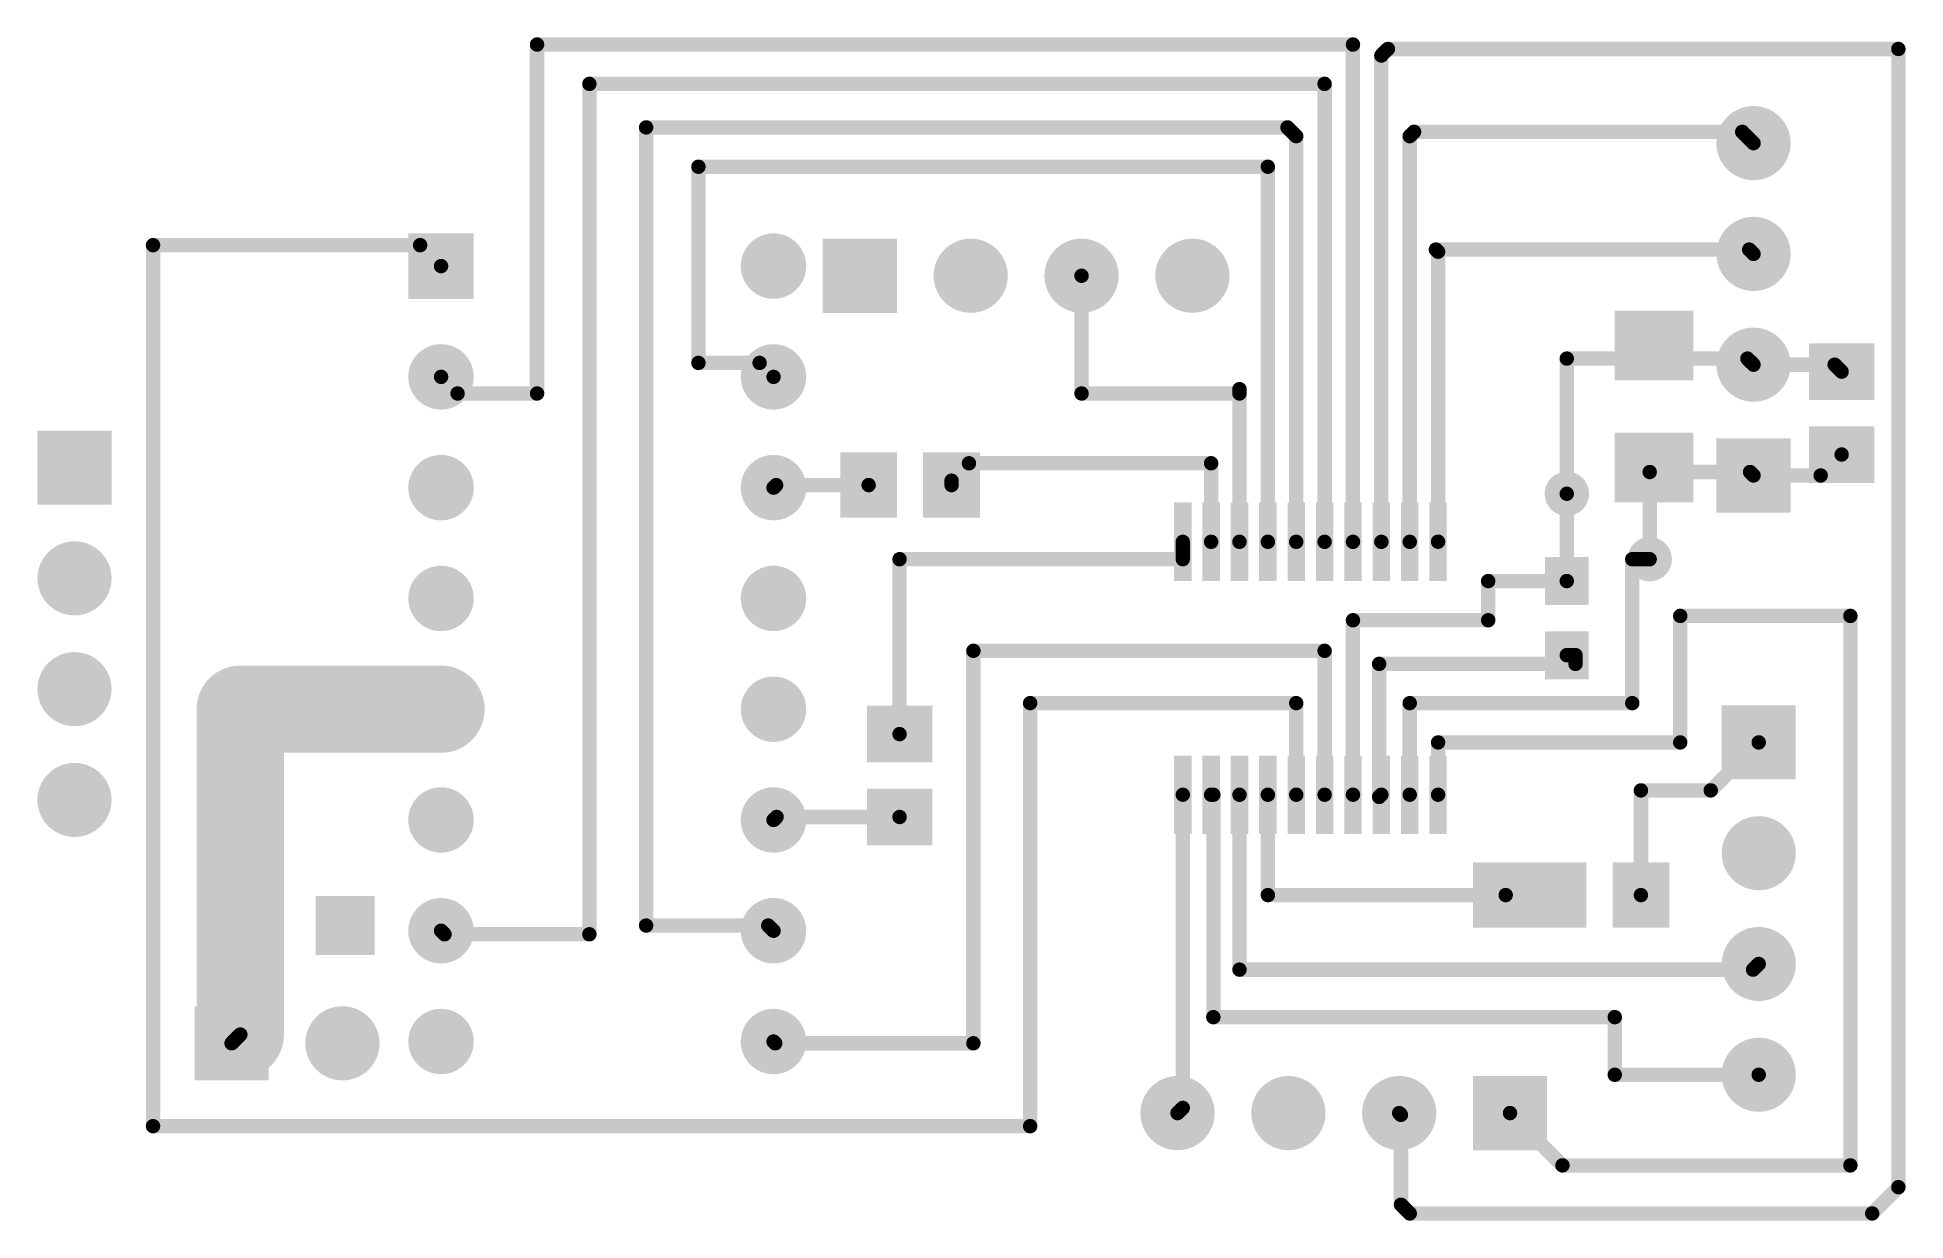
# Model space of a CAD drawing. Extents: x 0.07 to 1.75, y 0.01 to 1.08.
import ezdxf

# ---------------------------------------------------------------- set-up
doc = ezdxf.new("R2010")
doc.units = 0
doc.layers.add('Top', color=5, linetype='CONTINUOUS')

msp = doc.modelspace()

# ---------------------------------------------------------------- linework, layer by layer
at = {"layer": 'Top', "linetype": 'CONTINUOUS'}
for points, const_width in [([(1.2535, 1.0709), (0.5173, 1.0709)], 0.013), ([(0.5173, 1.0709), (0.5173, 0.7559)], 0.013), ([(1.2535, 0.622), (1.2535, 1.0709)], 0.013), ([(1.2791, 1.061), (1.285, 1.0669)], 0.013), ([(1.2791, 0.622), (1.2791, 1.061)], 0.013), ([(1.285, 1.0669), (1.7457, 1.0669)], 0.013), ([(1.7457, 1.0669), (1.7457, 0.0394)], 0.013), ([(1.228, 1.0354), (0.5646, 1.0354)], 0.013), ([(0.5646, 1.0354), (0.5646, 0.2677)], 0.013), ([(1.228, 0.622), (1.228, 1.0354)], 0.013), ([(1.1945, 0.9961), (0.6157, 0.9961)], 0.013), ([(0.6157, 0.9961), (0.6157, 0.2756)], 0.013), ([(1.2024, 0.9882), (1.1945, 0.9961)], 0.013), ([(1.2024, 0.622), (1.2024, 0.9882)], 0.013), ([(1.3047, 0.9882), (1.3087, 0.9921)], 0.013), ([(1.3047, 0.622), (1.3047, 0.9882)], 0.013), ([(1.3087, 0.9921), (1.6047, 0.9921)], 0.013), ([(1.6047, 0.9921), (1.615, 0.9819)], 0.013), ([(1.1768, 0.9606), (0.663, 0.9606)], 0.013), ([(0.663, 0.9606), (0.663, 0.7835)], 0.013), ([(1.1768, 0.622), (1.1768, 0.9606)], 0.013), ([(0.1709, 0.0945), (0.1709, 0.8898)], 0.013), ([(0.1709, 0.8898), (0.4118, 0.8898)], 0.013), ([(0.4118, 0.8898), (0.4307, 0.8709)], 0.013), ([(1.3303, 0.8839), (1.3283, 0.8858)], 0.013), ([(1.3283, 0.8858), (1.611, 0.8858)], 0.013), ([(1.3303, 0.6221), (1.3303, 0.8839)], 0.013), ([(1.611, 0.8858), (1.615, 0.8819)], 0.013), ([(1.0087, 0.8622), (1.0087, 0.7559)], 0.013), ([(1.4465, 0.6654), (1.4465, 0.7874)], 0.013), ([(1.4465, 0.7874), (1.6094, 0.7874)], 0.013), ([(1.6094, 0.7874), (1.615, 0.7819)], 0.013), ([(0.4457, 0.7559), (0.4307, 0.7709)], 0.013), ([(0.663, 0.7835), (0.7181, 0.7835)], 0.013), ([(0.7181, 0.7835), (0.7307, 0.7709)], 0.013), ([(1.615, 0.7819), (1.6882, 0.7819)], 0.013), ([(1.6882, 0.7819), (1.6945, 0.7756)], 0.013), ([(0.5173, 0.7559), (0.4457, 0.7559)], 0.013), ([(1.0087, 0.7559), (1.1512, 0.7559)], 0.013), ([(1.1512, 0.7559), (1.1512, 0.7598)], 0.013), ([(1.1512, 0.622), (1.1512, 0.7559)], 0.013), ([(0.9071, 0.6929), (0.8913, 0.6772)], 0.013), ([(1.1256, 0.6929), (0.9071, 0.6929)], 0.013), ([(1.1256, 0.622), (1.1256, 0.6929)], 0.013), ([(1.5213, 0.6063), (1.5213, 0.685)], 0.013), ([(1.5213, 0.685), (1.6118, 0.685)], 0.013), ([(1.6118, 0.685), (1.615, 0.6819)], 0.013), ([(1.6756, 0.6819), (1.6945, 0.7008)], 0.013), ([(0.7331, 0.6732), (0.7307, 0.6709)], 0.013), ([(0.8165, 0.6732), (0.7331, 0.6732)], 0.013), ([(0.8165, 0.6732), (0.8165, 0.6732)], 0.013), ([(0.8913, 0.6772), (0.8913, 0.6732)], 0.013), ([(1.615, 0.6819), (1.6756, 0.6819)], 0.013), ([(1.4465, 0.5866), (1.4465, 0.6654)], 0.013), ([(1.1, 0.6063), (1.1, 0.622)], 0.013), ([(0.8445, 0.4484), (0.8445, 0.6063)], 0.013), ([(0.8445, 0.6063), (1.1, 0.6063)], 0.013), ([(1.5213, 0.6063), (1.5055, 0.6063)], 0.013), ([(1.5055, 0.6063), (1.5055, 0.4764)], 0.013), ([(1.3756, 0.5512), (1.3756, 0.5866)], 0.013), ([(1.3756, 0.5866), (1.4465, 0.5866)], 0.013), ([(1.2535, 0.3937), (1.2535, 0.5512)], 0.013), ([(1.2535, 0.5512), (1.3756, 0.5512)], 0.013), ([(1.5488, 0.4409), (1.5488, 0.5551)], 0.013), ([(1.5488, 0.5551), (1.7024, 0.5551)], 0.013), ([(1.7024, 0.5551), (1.7024, 0.0591)], 0.013), ([(1.228, 0.5236), (0.911, 0.5236)], 0.013), ([(0.911, 0.5236), (0.911, 0.1693)], 0.013), ([(1.228, 0.3937), (1.228, 0.5236)], 0.013), ([(1.4465, 0.5197), (1.4543, 0.5197)], 0.013), ([(1.4543, 0.5197), (1.4543, 0.5118)], 0.013), ([(0.4307, 0.4709), (0.2496, 0.4709)], 0.0787), ([(0.2496, 0.4709), (0.2496, 0.1772)], 0.0787), ([(1.4543, 0.5118), (1.2772, 0.5118)], 0.013), ([(1.2772, 0.5118), (1.2772, 0.3917)], 0.013), ([(1.2024, 0.4764), (0.9622, 0.4764)], 0.013), ([(0.9622, 0.4764), (0.9622, 0.0945)], 0.013), ([(1.2024, 0.3937), (1.2024, 0.4764)], 0.013), ([(1.5055, 0.4764), (1.3047, 0.4764)], 0.013), ([(1.3047, 0.4764), (1.3047, 0.3937)], 0.013), ([(1.3303, 0.3937), (1.3303, 0.4409)], 0.013), ([(1.3303, 0.4409), (1.5488, 0.4409)], 0.013), ([(1.5764, 0.3976), (1.6197, 0.4409)], 0.013), ([(1.1, 0.3937), (1.1, 0.111)], 0.013), ([(1.1256, 0.3937), (1.1276, 0.3937)], 0.013), ([(1.1276, 0.3937), (1.1276, 0.1929)], 0.013), ([(1.1512, 0.3937), (1.1512, 0.2358)], 0.013), ([(1.1768, 0.3937), (1.1768, 0.3031)], 0.013), ([(1.2772, 0.3917), (1.2791, 0.3937)], 0.013), ([(1.5134, 0.3031), (1.5134, 0.3976)], 0.013), ([(1.5134, 0.3976), (1.5764, 0.3976)], 0.013), ([(0.7335, 0.3736), (0.7307, 0.3709)], 0.013), ([(0.8445, 0.3736), (0.7335, 0.3736)], 0.013), ([(1.1768, 0.3031), (1.3913, 0.3031)], 0.013), ([(0.4339, 0.2677), (0.4307, 0.2709)], 0.013), ([(0.5646, 0.2677), (0.4339, 0.2677)], 0.013), ([(0.6157, 0.2756), (0.726, 0.2756)], 0.013), ([(0.726, 0.2756), (0.7307, 0.2709)], 0.013), ([(1.1512, 0.2358), (1.6146, 0.2358)], 0.013), ([(1.6146, 0.2358), (1.6197, 0.2409)], 0.013), ([(1.1276, 0.1929), (1.4898, 0.1929)], 0.013), ([(1.4898, 0.1929), (1.4898, 0.1409)], 0.013), ([(0.2496, 0.1772), (0.2417, 0.1693)], 0.013), ([(0.7323, 0.1693), (0.7307, 0.1709)], 0.013), ([(0.911, 0.1693), (0.7323, 0.1693)], 0.013), ([(1.4898, 0.1409), (1.6197, 0.1409)], 0.013), ([(1.1, 0.111), (1.0953, 0.1063)], 0.013), ([(1.2969, 0.1047), (1.2953, 0.1063)], 0.013), ([(1.2969, 0.0236), (1.2969, 0.1047)], 0.013), ([(1.4425, 0.0591), (1.3953, 0.1063)], 0.013), ([(0.9622, 0.0945), (0.1709, 0.0945)], 0.013), ([(1.7024, 0.0591), (1.4425, 0.0591)], 0.013), ([(1.7457, 0.0394), (1.722, 0.0157)], 0.013), ([(1.3047, 0.0157), (1.2969, 0.0236)], 0.013), ([(1.722, 0.0157), (1.3047, 0.0157)], 0.013)]:
    msp.add_lwpolyline(points, dxfattribs=dict(at, const_width=const_width))
for points, const_width in [([(0.5141, 1.0709, 1), (0.5206, 1.0709, 1), (0.5141, 1.0709, 1)], 0.0065), ([(0.5141, 1.0709, 1), (0.5206, 1.0709, 1), (0.5141, 1.0709, 1)], 0.0065), ([(1.2503, 1.0709, 1), (1.2568, 1.0709, 1), (1.2503, 1.0709, 1)], 0.0065), ([(1.2503, 1.0709, 1), (1.2568, 1.0709, 1), (1.2503, 1.0709, 1)], 0.0065), ([(1.2759, 1.061, 1), (1.2824, 1.061, 1), (1.2759, 1.061, 1)], 0.0065), ([(1.2759, 1.061, 1), (1.2824, 1.061, 1), (1.2759, 1.061, 1)], 0.0065), ([(1.2818, 1.0669, 1), (1.2883, 1.0669, 1), (1.2818, 1.0669, 1)], 0.0065), ([(1.2818, 1.0669, 1), (1.2883, 1.0669, 1), (1.2818, 1.0669, 1)], 0.0065), ([(1.7424, 1.0669, 1), (1.7489, 1.0669, 1), (1.7424, 1.0669, 1)], 0.0065), ([(1.7424, 1.0669, 1), (1.7489, 1.0669, 1), (1.7424, 1.0669, 1)], 0.0065), ([(0.5613, 1.0354, 1), (0.5678, 1.0354, 1), (0.5613, 1.0354, 1)], 0.0065), ([(0.5613, 1.0354, 1), (0.5678, 1.0354, 1), (0.5613, 1.0354, 1)], 0.0065), ([(1.2247, 1.0354, 1), (1.2312, 1.0354, 1), (1.2247, 1.0354, 1)], 0.0065), ([(1.2247, 1.0354, 1), (1.2312, 1.0354, 1), (1.2247, 1.0354, 1)], 0.0065), ([(1.6317, 0.9819, 1), (1.5982, 0.9819, 1), (1.6317, 0.9819, 1)], 0.0335), ([(0.6125, 0.9961, 1), (0.619, 0.9961, 1), (0.6125, 0.9961, 1)], 0.0065), ([(0.6125, 0.9961, 1), (0.619, 0.9961, 1), (0.6125, 0.9961, 1)], 0.0065), ([(1.1912, 0.9961, 1), (1.1977, 0.9961, 1), (1.1912, 0.9961, 1)], 0.0065), ([(1.1912, 0.9961, 1), (1.1977, 0.9961, 1), (1.1912, 0.9961, 1)], 0.0065), ([(1.1991, 0.9882, 1), (1.2056, 0.9882, 1), (1.1991, 0.9882, 1)], 0.0065), ([(1.1991, 0.9882, 1), (1.2056, 0.9882, 1), (1.1991, 0.9882, 1)], 0.0065), ([(1.3015, 0.9882, 1), (1.308, 0.9882, 1), (1.3015, 0.9882, 1)], 0.0065), ([(1.3015, 0.9882, 1), (1.308, 0.9882, 1), (1.3015, 0.9882, 1)], 0.0065), ([(1.3054, 0.9921, 1), (1.3119, 0.9921, 1), (1.3054, 0.9921, 1)], 0.0065), ([(1.3054, 0.9921, 1), (1.3119, 0.9921, 1), (1.3054, 0.9921, 1)], 0.0065), ([(1.6015, 0.9921, 1), (1.608, 0.9921, 1), (1.6015, 0.9921, 1)], 0.0065), ([(1.6015, 0.9921, 1), (1.608, 0.9921, 1), (1.6015, 0.9921, 1)], 0.0065), ([(1.6117, 0.9819, 1), (1.6182, 0.9819, 1), (1.6117, 0.9819, 1)], 0.0065), ([(0.6597, 0.9606, 1), (0.6662, 0.9606, 1), (0.6597, 0.9606, 1)], 0.0065), ([(0.6597, 0.9606, 1), (0.6662, 0.9606, 1), (0.6597, 0.9606, 1)], 0.0065), ([(1.1735, 0.9606, 1), (1.18, 0.9606, 1), (1.1735, 0.9606, 1)], 0.0065), ([(1.1735, 0.9606, 1), (1.18, 0.9606, 1), (1.1735, 0.9606, 1)], 0.0065), ([(1.6317, 0.8819, 1), (1.5982, 0.8819, 1), (1.6317, 0.8819, 1)], 0.0335), ([(0.1676, 0.8898, 1), (0.1741, 0.8898, 1), (0.1676, 0.8898, 1)], 0.0065), ([(0.1676, 0.8898, 1), (0.1741, 0.8898, 1), (0.1676, 0.8898, 1)], 0.0065), ([(0.4086, 0.8898, 1), (0.4151, 0.8898, 1), (0.4086, 0.8898, 1)], 0.0065), ([(0.4086, 0.8898, 1), (0.4151, 0.8898, 1), (0.4086, 0.8898, 1)], 0.0065), ([(0.7455, 0.8709, 1), (0.7159, 0.8709, 1), (0.7455, 0.8709, 1)], 0.0295), ([(0.9254, 0.8622, 1), (0.8919, 0.8622, 1), (0.9254, 0.8622, 1)], 0.0335), ([(1.0254, 0.8622, 1), (0.9919, 0.8622, 1), (1.0254, 0.8622, 1)], 0.0335), ([(1.1254, 0.8622, 1), (1.0919, 0.8622, 1), (1.1254, 0.8622, 1)], 0.0335), ([(0.4275, 0.8709, 1), (0.434, 0.8709, 1), (0.4275, 0.8709, 1)], 0.0065), ([(1.3251, 0.8858, 1), (1.3316, 0.8858, 1), (1.3251, 0.8858, 1)], 0.0065), ([(1.3251, 0.8858, 1), (1.3316, 0.8858, 1), (1.3251, 0.8858, 1)], 0.0065), ([(1.3271, 0.8839, 1), (1.3336, 0.8839, 1), (1.3271, 0.8839, 1)], 0.0065), ([(1.3271, 0.8839, 1), (1.3336, 0.8839, 1), (1.3271, 0.8839, 1)], 0.0065), ([(1.6078, 0.8858, 1), (1.6143, 0.8858, 1), (1.6078, 0.8858, 1)], 0.0065), ([(1.6078, 0.8858, 1), (1.6143, 0.8858, 1), (1.6078, 0.8858, 1)], 0.0065), ([(1.6117, 0.8819, 1), (1.6182, 0.8819, 1), (1.6117, 0.8819, 1)], 0.0065), ([(1.0054, 0.8622, 1), (1.0119, 0.8622, 1), (1.0054, 0.8622, 1)], 0.0065), ([(1.6317, 0.7819, 1), (1.5982, 0.7819, 1), (1.6317, 0.7819, 1)], 0.0335), ([(0.4455, 0.7709, 1), (0.4159, 0.7709, 1), (0.4455, 0.7709, 1)], 0.0295), ([(0.7455, 0.7709, 1), (0.7159, 0.7709, 1), (0.7455, 0.7709, 1)], 0.0295), ([(1.4432, 0.7874, 1), (1.4497, 0.7874, 1), (1.4432, 0.7874, 1)], 0.0065), ([(1.4432, 0.7874, 1), (1.4497, 0.7874, 1), (1.4432, 0.7874, 1)], 0.0065), ([(1.6062, 0.7874, 1), (1.6127, 0.7874, 1), (1.6062, 0.7874, 1)], 0.0065), ([(1.6062, 0.7874, 1), (1.6127, 0.7874, 1), (1.6062, 0.7874, 1)], 0.0065), ([(0.4275, 0.7709, 1), (0.434, 0.7709, 1), (0.4275, 0.7709, 1)], 0.0065), ([(0.6597, 0.7835, 1), (0.6662, 0.7835, 1), (0.6597, 0.7835, 1)], 0.0065), ([(0.6597, 0.7835, 1), (0.6662, 0.7835, 1), (0.6597, 0.7835, 1)], 0.0065), ([(0.7149, 0.7835, 1), (0.7214, 0.7835, 1), (0.7149, 0.7835, 1)], 0.0065), ([(0.7149, 0.7835, 1), (0.7214, 0.7835, 1), (0.7149, 0.7835, 1)], 0.0065), ([(0.7275, 0.7709, 1), (0.734, 0.7709, 1), (0.7275, 0.7709, 1)], 0.0065), ([(1.6117, 0.7819, 1), (1.6182, 0.7819, 1), (1.6117, 0.7819, 1)], 0.0065), ([(1.6117, 0.7819, 1), (1.6182, 0.7819, 1), (1.6117, 0.7819, 1)], 0.0065), ([(1.6849, 0.7819, 1), (1.6914, 0.7819, 1), (1.6849, 0.7819, 1)], 0.0065), ([(1.6849, 0.7819, 1), (1.6914, 0.7819, 1), (1.6849, 0.7819, 1)], 0.0065), ([(1.6912, 0.7756, 1), (1.6977, 0.7756, 1), (1.6912, 0.7756, 1)], 0.0065), ([(0.4424, 0.7559, 1), (0.4489, 0.7559, 1), (0.4424, 0.7559, 1)], 0.0065), ([(0.4424, 0.7559, 1), (0.4489, 0.7559, 1), (0.4424, 0.7559, 1)], 0.0065), ([(0.5141, 0.7559, 1), (0.5206, 0.7559, 1), (0.5141, 0.7559, 1)], 0.0065), ([(0.5141, 0.7559, 1), (0.5206, 0.7559, 1), (0.5141, 0.7559, 1)], 0.0065), ([(1.0054, 0.7559, 1), (1.0119, 0.7559, 1), (1.0054, 0.7559, 1)], 0.0065), ([(1.0054, 0.7559, 1), (1.0119, 0.7559, 1), (1.0054, 0.7559, 1)], 0.0065), ([(1.1479, 0.7598, 1), (1.1544, 0.7598, 1), (1.1479, 0.7598, 1)], 0.0065), ([(1.1479, 0.7559, 1), (1.1544, 0.7559, 1), (1.1479, 0.7559, 1)], 0.0065), ([(1.1479, 0.7559, 1), (1.1544, 0.7559, 1), (1.1479, 0.7559, 1)], 0.0065), ([(1.1479, 0.7559, 1), (1.1544, 0.7559, 1), (1.1479, 0.7559, 1)], 0.0065), ([(0.4455, 0.6709, 1), (0.4159, 0.6709, 1), (0.4455, 0.6709, 1)], 0.0295), ([(0.7455, 0.6709, 1), (0.7159, 0.6709, 1), (0.7455, 0.6709, 1)], 0.0295), ([(0.9038, 0.6929, 1), (0.9103, 0.6929, 1), (0.9038, 0.6929, 1)], 0.0065), ([(0.9038, 0.6929, 1), (0.9103, 0.6929, 1), (0.9038, 0.6929, 1)], 0.0065), ([(1.1223, 0.6929, 1), (1.1288, 0.6929, 1), (1.1223, 0.6929, 1)], 0.0065), ([(1.1223, 0.6929, 1), (1.1288, 0.6929, 1), (1.1223, 0.6929, 1)], 0.0065), ([(1.518, 0.685, 1), (1.5245, 0.685, 1), (1.518, 0.685, 1)], 0.0065), ([(1.518, 0.685, 1), (1.5245, 0.685, 1), (1.518, 0.685, 1)], 0.0065), ([(1.6086, 0.685, 1), (1.6151, 0.685, 1), (1.6086, 0.685, 1)], 0.0065), ([(1.6086, 0.685, 1), (1.6151, 0.685, 1), (1.6086, 0.685, 1)], 0.0065), ([(1.6912, 0.7008, 1), (1.6977, 0.7008, 1), (1.6912, 0.7008, 1)], 0.0065), ([(0.7275, 0.6709, 1), (0.734, 0.6709, 1), (0.7275, 0.6709, 1)], 0.0065), ([(0.7298, 0.6732, 1), (0.7363, 0.6732, 1), (0.7298, 0.6732, 1)], 0.0065), ([(0.7298, 0.6732, 1), (0.7363, 0.6732, 1), (0.7298, 0.6732, 1)], 0.0065), ([(0.8133, 0.6732, 1), (0.8198, 0.6732, 1), (0.8133, 0.6732, 1)], 0.0065), ([(0.8133, 0.6732, 1), (0.8198, 0.6732, 1), (0.8133, 0.6732, 1)], 0.0065), ([(0.8881, 0.6772, 1), (0.8946, 0.6772, 1), (0.8881, 0.6772, 1)], 0.0065), ([(0.8881, 0.6772, 1), (0.8946, 0.6772, 1), (0.8881, 0.6772, 1)], 0.0065), ([(0.8881, 0.6732, 1), (0.8946, 0.6732, 1), (0.8881, 0.6732, 1)], 0.0065), ([(1.4565, 0.6654, 1), (1.4365, 0.6654, 1), (1.4565, 0.6654, 1)], 0.02), ([(1.6117, 0.6819, 1), (1.6182, 0.6819, 1), (1.6117, 0.6819, 1)], 0.0065), ([(1.6117, 0.6819, 1), (1.6182, 0.6819, 1), (1.6117, 0.6819, 1)], 0.0065), ([(1.6723, 0.6819, 1), (1.6788, 0.6819, 1), (1.6723, 0.6819, 1)], 0.0065), ([(1.6723, 0.6819, 1), (1.6788, 0.6819, 1), (1.6723, 0.6819, 1)], 0.0065), ([(1.4432, 0.6654, 1), (1.4497, 0.6654, 1), (1.4432, 0.6654, 1)], 0.0065), ([(1.4432, 0.6654, 1), (1.4497, 0.6654, 1), (1.4432, 0.6654, 1)], 0.0065), ([(1.0968, 0.622, 1), (1.1032, 0.622, 1), (1.0968, 0.622, 1)], 0.0065), ([(1.1223, 0.622, 1), (1.1288, 0.622, 1), (1.1223, 0.622, 1)], 0.0065), ([(1.1479, 0.622, 1), (1.1544, 0.622, 1), (1.1479, 0.622, 1)], 0.0065), ([(1.1735, 0.622, 1), (1.18, 0.622, 1), (1.1735, 0.622, 1)], 0.0065), ([(1.1991, 0.622, 1), (1.2056, 0.622, 1), (1.1991, 0.622, 1)], 0.0065), ([(1.2247, 0.622, 1), (1.2312, 0.622, 1), (1.2247, 0.622, 1)], 0.0065), ([(1.2503, 0.622, 1), (1.2568, 0.622, 1), (1.2503, 0.622, 1)], 0.0065), ([(1.2759, 0.622, 1), (1.2824, 0.622, 1), (1.2759, 0.622, 1)], 0.0065), ([(1.3015, 0.622, 1), (1.308, 0.622, 1), (1.3015, 0.622, 1)], 0.0065), ([(1.3271, 0.6221, 1), (1.3336, 0.6221, 1), (1.3271, 0.6221, 1)], 0.0065), ([(1.5313, 0.6063, 1), (1.5113, 0.6063, 1), (1.5313, 0.6063, 1)], 0.02), ([(0.1167, 0.589, 1), (0.0833, 0.589, 1), (0.1167, 0.589, 1)], 0.0335), ([(0.8412, 0.6063, 1), (0.8477, 0.6063, 1), (0.8412, 0.6063, 1)], 0.0065), ([(0.8412, 0.6063, 1), (0.8477, 0.6063, 1), (0.8412, 0.6063, 1)], 0.0065), ([(1.0968, 0.6063, 1), (1.1032, 0.6063, 1), (1.0968, 0.6063, 1)], 0.0065), ([(1.0968, 0.6063, 1), (1.1032, 0.6063, 1), (1.0968, 0.6063, 1)], 0.0065), ([(1.5023, 0.6063, 1), (1.5088, 0.6063, 1), (1.5023, 0.6063, 1)], 0.0065), ([(1.5023, 0.6063, 1), (1.5088, 0.6063, 1), (1.5023, 0.6063, 1)], 0.0065), ([(1.518, 0.6063, 1), (1.5245, 0.6063, 1), (1.518, 0.6063, 1)], 0.0065), ([(1.518, 0.6063, 1), (1.5245, 0.6063, 1), (1.518, 0.6063, 1)], 0.0065), ([(0.4455, 0.5709, 1), (0.4159, 0.5709, 1), (0.4455, 0.5709, 1)], 0.0295), ([(0.7455, 0.5709, 1), (0.7159, 0.5709, 1), (0.7455, 0.5709, 1)], 0.0295), ([(1.3723, 0.5866, 1), (1.3788, 0.5866, 1), (1.3723, 0.5866, 1)], 0.0065), ([(1.3723, 0.5866, 1), (1.3788, 0.5866, 1), (1.3723, 0.5866, 1)], 0.0065), ([(1.4432, 0.5866, 1), (1.4497, 0.5866, 1), (1.4432, 0.5866, 1)], 0.0065), ([(1.4432, 0.5866, 1), (1.4497, 0.5866, 1), (1.4432, 0.5866, 1)], 0.0065), ([(1.2503, 0.5512, 1), (1.2568, 0.5512, 1), (1.2503, 0.5512, 1)], 0.0065), ([(1.2503, 0.5512, 1), (1.2568, 0.5512, 1), (1.2503, 0.5512, 1)], 0.0065), ([(1.3723, 0.5512, 1), (1.3788, 0.5512, 1), (1.3723, 0.5512, 1)], 0.0065), ([(1.3723, 0.5512, 1), (1.3788, 0.5512, 1), (1.3723, 0.5512, 1)], 0.0065), ([(1.5456, 0.5551, 1), (1.5521, 0.5551, 1), (1.5456, 0.5551, 1)], 0.0065), ([(1.5456, 0.5551, 1), (1.5521, 0.5551, 1), (1.5456, 0.5551, 1)], 0.0065), ([(1.6991, 0.5551, 1), (1.7056, 0.5551, 1), (1.6991, 0.5551, 1)], 0.0065), ([(1.6991, 0.5551, 1), (1.7056, 0.5551, 1), (1.6991, 0.5551, 1)], 0.0065), ([(0.9078, 0.5236, 1), (0.9143, 0.5236, 1), (0.9078, 0.5236, 1)], 0.0065), ([(0.9078, 0.5236, 1), (0.9143, 0.5236, 1), (0.9078, 0.5236, 1)], 0.0065), ([(1.2247, 0.5236, 1), (1.2312, 0.5236, 1), (1.2247, 0.5236, 1)], 0.0065), ([(1.2247, 0.5236, 1), (1.2312, 0.5236, 1), (1.2247, 0.5236, 1)], 0.0065), ([(1.4432, 0.5197, 1), (1.4497, 0.5197, 1), (1.4432, 0.5197, 1)], 0.0065), ([(1.4511, 0.5197, 1), (1.4576, 0.5197, 1), (1.4511, 0.5197, 1)], 0.0065), ([(1.4511, 0.5197, 1), (1.4576, 0.5197, 1), (1.4511, 0.5197, 1)], 0.0065), ([(0.1167, 0.489, 1), (0.0833, 0.489, 1), (0.1167, 0.489, 1)], 0.0335), ([(0.2299, 0.4709, 1), (0.2693, 0.4709, 1), (0.2299, 0.4709, 1)], 0.0394), ([(0.2299, 0.4709, 1), (0.2693, 0.4709, 1), (0.2299, 0.4709, 1)], 0.0394), ([(0.411, 0.4709, 1), (0.4504, 0.4709, 1), (0.411, 0.4709, 1)], 0.0394), ([(1.2739, 0.5118, 1), (1.2804, 0.5118, 1), (1.2739, 0.5118, 1)], 0.0065), ([(1.2739, 0.5118, 1), (1.2804, 0.5118, 1), (1.2739, 0.5118, 1)], 0.0065), ([(1.4511, 0.5118, 1), (1.4576, 0.5118, 1), (1.4511, 0.5118, 1)], 0.0065), ([(1.4511, 0.5118, 1), (1.4576, 0.5118, 1), (1.4511, 0.5118, 1)], 0.0065), ([(0.4455, 0.4709, 1), (0.4159, 0.4709, 1), (0.4455, 0.4709, 1)], 0.0295), ([(0.7455, 0.4709, 1), (0.7159, 0.4709, 1), (0.7455, 0.4709, 1)], 0.0295), ([(0.959, 0.4764, 1), (0.9655, 0.4764, 1), (0.959, 0.4764, 1)], 0.0065), ([(0.959, 0.4764, 1), (0.9655, 0.4764, 1), (0.959, 0.4764, 1)], 0.0065), ([(1.1991, 0.4764, 1), (1.2056, 0.4764, 1), (1.1991, 0.4764, 1)], 0.0065), ([(1.1991, 0.4764, 1), (1.2056, 0.4764, 1), (1.1991, 0.4764, 1)], 0.0065), ([(1.3015, 0.4764, 1), (1.308, 0.4764, 1), (1.3015, 0.4764, 1)], 0.0065), ([(1.3015, 0.4764, 1), (1.308, 0.4764, 1), (1.3015, 0.4764, 1)], 0.0065), ([(1.5023, 0.4764, 1), (1.5088, 0.4764, 1), (1.5023, 0.4764, 1)], 0.0065), ([(1.5023, 0.4764, 1), (1.5088, 0.4764, 1), (1.5023, 0.4764, 1)], 0.0065), ([(0.8412, 0.4484, 1), (0.8477, 0.4484, 1), (0.8412, 0.4484, 1)], 0.0065), ([(1.3271, 0.4409, 1), (1.3336, 0.4409, 1), (1.3271, 0.4409, 1)], 0.0065), ([(1.3271, 0.4409, 1), (1.3336, 0.4409, 1), (1.3271, 0.4409, 1)], 0.0065), ([(1.5456, 0.4409, 1), (1.5521, 0.4409, 1), (1.5456, 0.4409, 1)], 0.0065), ([(1.5456, 0.4409, 1), (1.5521, 0.4409, 1), (1.5456, 0.4409, 1)], 0.0065), ([(1.6164, 0.4409, 1), (1.6229, 0.4409, 1), (1.6164, 0.4409, 1)], 0.0065), ([(0.1167, 0.389, 1), (0.0833, 0.389, 1), (0.1167, 0.389, 1)], 0.0335), ([(0.4455, 0.3709, 1), (0.4159, 0.3709, 1), (0.4455, 0.3709, 1)], 0.0295), ([(0.7455, 0.3709, 1), (0.7159, 0.3709, 1), (0.7455, 0.3709, 1)], 0.0295), ([(1.0968, 0.3937, 1), (1.1032, 0.3937, 1), (1.0968, 0.3937, 1)], 0.0065), ([(1.1223, 0.3937, 1), (1.1288, 0.3937, 1), (1.1223, 0.3937, 1)], 0.0065), ([(1.1243, 0.3937, 1), (1.1308, 0.3937, 1), (1.1243, 0.3937, 1)], 0.0065), ([(1.1243, 0.3937, 1), (1.1308, 0.3937, 1), (1.1243, 0.3937, 1)], 0.0065), ([(1.1479, 0.3937, 1), (1.1544, 0.3937, 1), (1.1479, 0.3937, 1)], 0.0065), ([(1.1735, 0.3937, 1), (1.18, 0.3937, 1), (1.1735, 0.3937, 1)], 0.0065), ([(1.1991, 0.3937, 1), (1.2056, 0.3937, 1), (1.1991, 0.3937, 1)], 0.0065), ([(1.2247, 0.3937, 1), (1.2312, 0.3937, 1), (1.2247, 0.3937, 1)], 0.0065), ([(1.2503, 0.3937, 1), (1.2568, 0.3937, 1), (1.2503, 0.3937, 1)], 0.0065), ([(1.2739, 0.3917, 1), (1.2804, 0.3917, 1), (1.2739, 0.3917, 1)], 0.0065), ([(1.2739, 0.3917, 1), (1.2804, 0.3917, 1), (1.2739, 0.3917, 1)], 0.0065), ([(1.2759, 0.3937, 1), (1.2824, 0.3937, 1), (1.2759, 0.3937, 1)], 0.0065), ([(1.3015, 0.3937, 1), (1.308, 0.3937, 1), (1.3015, 0.3937, 1)], 0.0065), ([(1.3271, 0.3937, 1), (1.3336, 0.3937, 1), (1.3271, 0.3937, 1)], 0.0065), ([(1.5101, 0.3976, 1), (1.5166, 0.3976, 1), (1.5101, 0.3976, 1)], 0.0065), ([(1.5101, 0.3976, 1), (1.5166, 0.3976, 1), (1.5101, 0.3976, 1)], 0.0065), ([(1.5731, 0.3976, 1), (1.5796, 0.3976, 1), (1.5731, 0.3976, 1)], 0.0065), ([(1.5731, 0.3976, 1), (1.5796, 0.3976, 1), (1.5731, 0.3976, 1)], 0.0065), ([(0.7275, 0.3709, 1), (0.734, 0.3709, 1), (0.7275, 0.3709, 1)], 0.0065), ([(0.7302, 0.3736, 1), (0.7367, 0.3736, 1), (0.7302, 0.3736, 1)], 0.0065), ([(0.7302, 0.3736, 1), (0.7367, 0.3736, 1), (0.7302, 0.3736, 1)], 0.0065), ([(0.8412, 0.3736, 1), (0.8477, 0.3736, 1), (0.8412, 0.3736, 1)], 0.0065), ([(1.6364, 0.3409, 1), (1.603, 0.3409, 1), (1.6364, 0.3409, 1)], 0.0335), ([(1.1735, 0.3031, 1), (1.18, 0.3031, 1), (1.1735, 0.3031, 1)], 0.0065), ([(1.1735, 0.3031, 1), (1.18, 0.3031, 1), (1.1735, 0.3031, 1)], 0.0065), ([(1.3881, 0.3031, 1), (1.3946, 0.3031, 1), (1.3881, 0.3031, 1)], 0.0065), ([(1.5101, 0.3031, 1), (1.5166, 0.3031, 1), (1.5101, 0.3031, 1)], 0.0065), ([(0.259, 0.2756, 1), (0.2324, 0.2756, 1), (0.259, 0.2756, 1)], 0.0266), ([(0.4455, 0.2709, 1), (0.4159, 0.2709, 1), (0.4455, 0.2709, 1)], 0.0295), ([(0.7455, 0.2709, 1), (0.7159, 0.2709, 1), (0.7455, 0.2709, 1)], 0.0295), ([(0.4275, 0.2709, 1), (0.434, 0.2709, 1), (0.4275, 0.2709, 1)], 0.0065), ([(0.4306, 0.2677, 1), (0.4371, 0.2677, 1), (0.4306, 0.2677, 1)], 0.0065), ([(0.4306, 0.2677, 1), (0.4371, 0.2677, 1), (0.4306, 0.2677, 1)], 0.0065), ([(0.5613, 0.2677, 1), (0.5678, 0.2677, 1), (0.5613, 0.2677, 1)], 0.0065), ([(0.5613, 0.2677, 1), (0.5678, 0.2677, 1), (0.5613, 0.2677, 1)], 0.0065), ([(0.6125, 0.2756, 1), (0.619, 0.2756, 1), (0.6125, 0.2756, 1)], 0.0065), ([(0.6125, 0.2756, 1), (0.619, 0.2756, 1), (0.6125, 0.2756, 1)], 0.0065), ([(0.7227, 0.2756, 1), (0.7292, 0.2756, 1), (0.7227, 0.2756, 1)], 0.0065), ([(0.7227, 0.2756, 1), (0.7292, 0.2756, 1), (0.7227, 0.2756, 1)], 0.0065), ([(0.7275, 0.2709, 1), (0.734, 0.2709, 1), (0.7275, 0.2709, 1)], 0.0065), ([(1.6364, 0.2409, 1), (1.603, 0.2409, 1), (1.6364, 0.2409, 1)], 0.0335), ([(1.1479, 0.2358, 1), (1.1544, 0.2358, 1), (1.1479, 0.2358, 1)], 0.0065), ([(1.1479, 0.2358, 1), (1.1544, 0.2358, 1), (1.1479, 0.2358, 1)], 0.0065), ([(1.6113, 0.2358, 1), (1.6178, 0.2358, 1), (1.6113, 0.2358, 1)], 0.0065), ([(1.6113, 0.2358, 1), (1.6178, 0.2358, 1), (1.6113, 0.2358, 1)], 0.0065), ([(1.6164, 0.2409, 1), (1.6229, 0.2409, 1), (1.6164, 0.2409, 1)], 0.0065), ([(0.2299, 0.1772, 1), (0.2693, 0.1772, 1), (0.2299, 0.1772, 1)], 0.0394), ([(0.3585, 0.1693, 1), (0.325, 0.1693, 1), (0.3585, 0.1693, 1)], 0.0335), ([(0.4455, 0.1709, 1), (0.4159, 0.1709, 1), (0.4455, 0.1709, 1)], 0.0295), ([(0.7455, 0.1709, 1), (0.7159, 0.1709, 1), (0.7455, 0.1709, 1)], 0.0295), ([(1.1243, 0.1929, 1), (1.1308, 0.1929, 1), (1.1243, 0.1929, 1)], 0.0065), ([(1.1243, 0.1929, 1), (1.1308, 0.1929, 1), (1.1243, 0.1929, 1)], 0.0065), ([(1.4865, 0.1929, 1), (1.493, 0.1929, 1), (1.4865, 0.1929, 1)], 0.0065), ([(1.4865, 0.1929, 1), (1.493, 0.1929, 1), (1.4865, 0.1929, 1)], 0.0065), ([(0.2385, 0.1693, 1), (0.245, 0.1693, 1), (0.2385, 0.1693, 1)], 0.0065), ([(0.2464, 0.1772, 1), (0.2529, 0.1772, 1), (0.2464, 0.1772, 1)], 0.0065), ([(0.7275, 0.1709, 1), (0.734, 0.1709, 1), (0.7275, 0.1709, 1)], 0.0065), ([(0.729, 0.1693, 1), (0.7355, 0.1693, 1), (0.729, 0.1693, 1)], 0.0065), ([(0.729, 0.1693, 1), (0.7355, 0.1693, 1), (0.729, 0.1693, 1)], 0.0065), ([(0.9078, 0.1693, 1), (0.9143, 0.1693, 1), (0.9078, 0.1693, 1)], 0.0065), ([(0.9078, 0.1693, 1), (0.9143, 0.1693, 1), (0.9078, 0.1693, 1)], 0.0065), ([(1.6364, 0.1409, 1), (1.603, 0.1409, 1), (1.6364, 0.1409, 1)], 0.0335), ([(1.112, 0.1063, 1), (1.0785, 0.1063, 1), (1.112, 0.1063, 1)], 0.0335), ([(1.212, 0.1063, 1), (1.1785, 0.1063, 1), (1.212, 0.1063, 1)], 0.0335), ([(1.312, 0.1063, 1), (1.2785, 0.1063, 1), (1.312, 0.1063, 1)], 0.0335), ([(1.4865, 0.1409, 1), (1.493, 0.1409, 1), (1.4865, 0.1409, 1)], 0.0065), ([(1.4865, 0.1409, 1), (1.493, 0.1409, 1), (1.4865, 0.1409, 1)], 0.0065), ([(1.6164, 0.1409, 1), (1.6229, 0.1409, 1), (1.6164, 0.1409, 1)], 0.0065), ([(1.092, 0.1063, 1), (1.0985, 0.1063, 1), (1.092, 0.1063, 1)], 0.0065), ([(1.0968, 0.111, 1), (1.1032, 0.111, 1), (1.0968, 0.111, 1)], 0.0065), ([(1.0968, 0.111, 1), (1.1032, 0.111, 1), (1.0968, 0.111, 1)], 0.0065), ([(1.292, 0.1063, 1), (1.2985, 0.1063, 1), (1.292, 0.1063, 1)], 0.0065), ([(1.2936, 0.1047, 1), (1.3001, 0.1047, 1), (1.2936, 0.1047, 1)], 0.0065), ([(1.2936, 0.1047, 1), (1.3001, 0.1047, 1), (1.2936, 0.1047, 1)], 0.0065), ([(1.392, 0.1063, 1), (1.3985, 0.1063, 1), (1.392, 0.1063, 1)], 0.0065), ([(0.1676, 0.0945, 1), (0.1741, 0.0945, 1), (0.1676, 0.0945, 1)], 0.0065), ([(0.1676, 0.0945, 1), (0.1741, 0.0945, 1), (0.1676, 0.0945, 1)], 0.0065), ([(0.959, 0.0945, 1), (0.9655, 0.0945, 1), (0.959, 0.0945, 1)], 0.0065), ([(0.959, 0.0945, 1), (0.9655, 0.0945, 1), (0.959, 0.0945, 1)], 0.0065), ([(1.4393, 0.0591, 1), (1.4458, 0.0591, 1), (1.4393, 0.0591, 1)], 0.0065), ([(1.4393, 0.0591, 1), (1.4458, 0.0591, 1), (1.4393, 0.0591, 1)], 0.0065), ([(1.6991, 0.0591, 1), (1.7056, 0.0591, 1), (1.6991, 0.0591, 1)], 0.0065), ([(1.6991, 0.0591, 1), (1.7056, 0.0591, 1), (1.6991, 0.0591, 1)], 0.0065), ([(1.7424, 0.0394, 1), (1.7489, 0.0394, 1), (1.7424, 0.0394, 1)], 0.0065), ([(1.7424, 0.0394, 1), (1.7489, 0.0394, 1), (1.7424, 0.0394, 1)], 0.0065), ([(1.2936, 0.0236, 1), (1.3001, 0.0236, 1), (1.2936, 0.0236, 1)], 0.0065), ([(1.2936, 0.0236, 1), (1.3001, 0.0236, 1), (1.2936, 0.0236, 1)], 0.0065), ([(1.3015, 0.0157, 1), (1.308, 0.0157, 1), (1.3015, 0.0157, 1)], 0.0065), ([(1.3015, 0.0157, 1), (1.308, 0.0157, 1), (1.3015, 0.0157, 1)], 0.0065), ([(1.7188, 0.0157, 1), (1.7253, 0.0157, 1), (1.7188, 0.0157, 1)], 0.0065), ([(1.7188, 0.0157, 1), (1.7253, 0.0157, 1), (1.7188, 0.0157, 1)], 0.0065)]:
    msp.add_lwpolyline(points, format="xyb", dxfattribs=dict(at, const_width=const_width))
at = {"layer": 'Top'}
for points in [[(0.4012, 0.9004), (0.4602, 0.9004), (0.4012, 0.8413), (0.4602, 0.8413)], [(0.7752, 0.8957), (0.8421, 0.8957), (0.7752, 0.8287), (0.8421, 0.8287)], [(1.4898, 0.8307), (1.5606, 0.8307), (1.4898, 0.7677), (1.5606, 0.7677)], [(1.665, 0.8012), (1.724, 0.8012), (1.665, 0.75), (1.724, 0.75)], [(1.665, 0.7264), (1.724, 0.7264), (1.665, 0.6752), (1.724, 0.6752)], [(0.0665, 0.7224), (0.1335, 0.7224), (0.0665, 0.6555), (0.1335, 0.6555)], [(1.4898, 0.7205), (1.5606, 0.7205), (1.4898, 0.6575), (1.5606, 0.6575)], [(1.5815, 0.7154), (1.6484, 0.7154), (1.5815, 0.6484), (1.6484, 0.6484)], [(0.7909, 0.7028), (0.8421, 0.7028), (0.7909, 0.6437), (0.8421, 0.6437)], [(0.8657, 0.7028), (0.9169, 0.7028), (0.8657, 0.6437), (0.9169, 0.6437)], [(1.0921, 0.6575), (1.1079, 0.6575), (1.0921, 0.5866), (1.1079, 0.5866)], [(1.1177, 0.6575), (1.1335, 0.6575), (1.1177, 0.5866), (1.1335, 0.5866)], [(1.1433, 0.6575), (1.1591, 0.6575), (1.1433, 0.5866), (1.1591, 0.5866)], [(1.1689, 0.6575), (1.1846, 0.6575), (1.1689, 0.5866), (1.1846, 0.5866)], [(1.1945, 0.6575), (1.2102, 0.6575), (1.1945, 0.5866), (1.2102, 0.5866)], [(1.2201, 0.6575), (1.2358, 0.6575), (1.2201, 0.5866), (1.2358, 0.5866)], [(1.2457, 0.6575), (1.2614, 0.6575), (1.2457, 0.5866), (1.2614, 0.5866)], [(1.2713, 0.6575), (1.287, 0.6575), (1.2713, 0.5866), (1.287, 0.5866)], [(1.2969, 0.6575), (1.3126, 0.6575), (1.2969, 0.5866), (1.3126, 0.5866)], [(1.3224, 0.6575), (1.3382, 0.6575), (1.3224, 0.5866), (1.3382, 0.5866)], [(1.4268, 0.6083), (1.4661, 0.6083), (1.4268, 0.565), (1.4661, 0.565)], [(1.4268, 0.5413), (1.4661, 0.5413), (1.4268, 0.498), (1.4661, 0.498)], [(0.815, 0.474), (0.874, 0.474), (0.815, 0.4228), (0.874, 0.4228)], [(1.5862, 0.4744), (1.6531, 0.4744), (1.5862, 0.4075), (1.6531, 0.4075)], [(1.0921, 0.4291), (1.1079, 0.4291), (1.0921, 0.3583), (1.1079, 0.3583)], [(1.1177, 0.4291), (1.1335, 0.4291), (1.1177, 0.3583), (1.1335, 0.3583)], [(1.1433, 0.4291), (1.1591, 0.4291), (1.1433, 0.3583), (1.1591, 0.3583)], [(1.1689, 0.4291), (1.1846, 0.4291), (1.1689, 0.3583), (1.1846, 0.3583)], [(1.1945, 0.4291), (1.2102, 0.4291), (1.1945, 0.3583), (1.2102, 0.3583)], [(1.2201, 0.4291), (1.2358, 0.4291), (1.2201, 0.3583), (1.2358, 0.3583)], [(1.2457, 0.4291), (1.2614, 0.4291), (1.2457, 0.3583), (1.2614, 0.3583)], [(1.2713, 0.4291), (1.287, 0.4291), (1.2713, 0.3583), (1.287, 0.3583)], [(1.2969, 0.4291), (1.3126, 0.4291), (1.2969, 0.3583), (1.3126, 0.3583)], [(1.3224, 0.4291), (1.3382, 0.4291), (1.3224, 0.3583), (1.3382, 0.3583)], [(0.815, 0.3992), (0.874, 0.3992), (0.815, 0.348), (0.874, 0.348)], [(1.3618, 0.3327), (1.4209, 0.3327), (1.3618, 0.2736), (1.4209, 0.2736)], [(1.413, 0.3327), (1.4642, 0.3327), (1.413, 0.2736), (1.4642, 0.2736)], [(1.4878, 0.3327), (1.539, 0.3327), (1.4878, 0.2736), (1.539, 0.2736)], [(0.3175, 0.3022), (0.3707, 0.3022), (0.3175, 0.249), (0.3707, 0.249)], [(0.2083, 0.2028), (0.2752, 0.2028), (0.2083, 0.1358), (0.2752, 0.1358)], [(1.3618, 0.1398), (1.4287, 0.1398), (1.3618, 0.0728), (1.4287, 0.0728)]]:
    msp.add_solid(points, dxfattribs=at)

doc.saveas('drawing.dxf')
